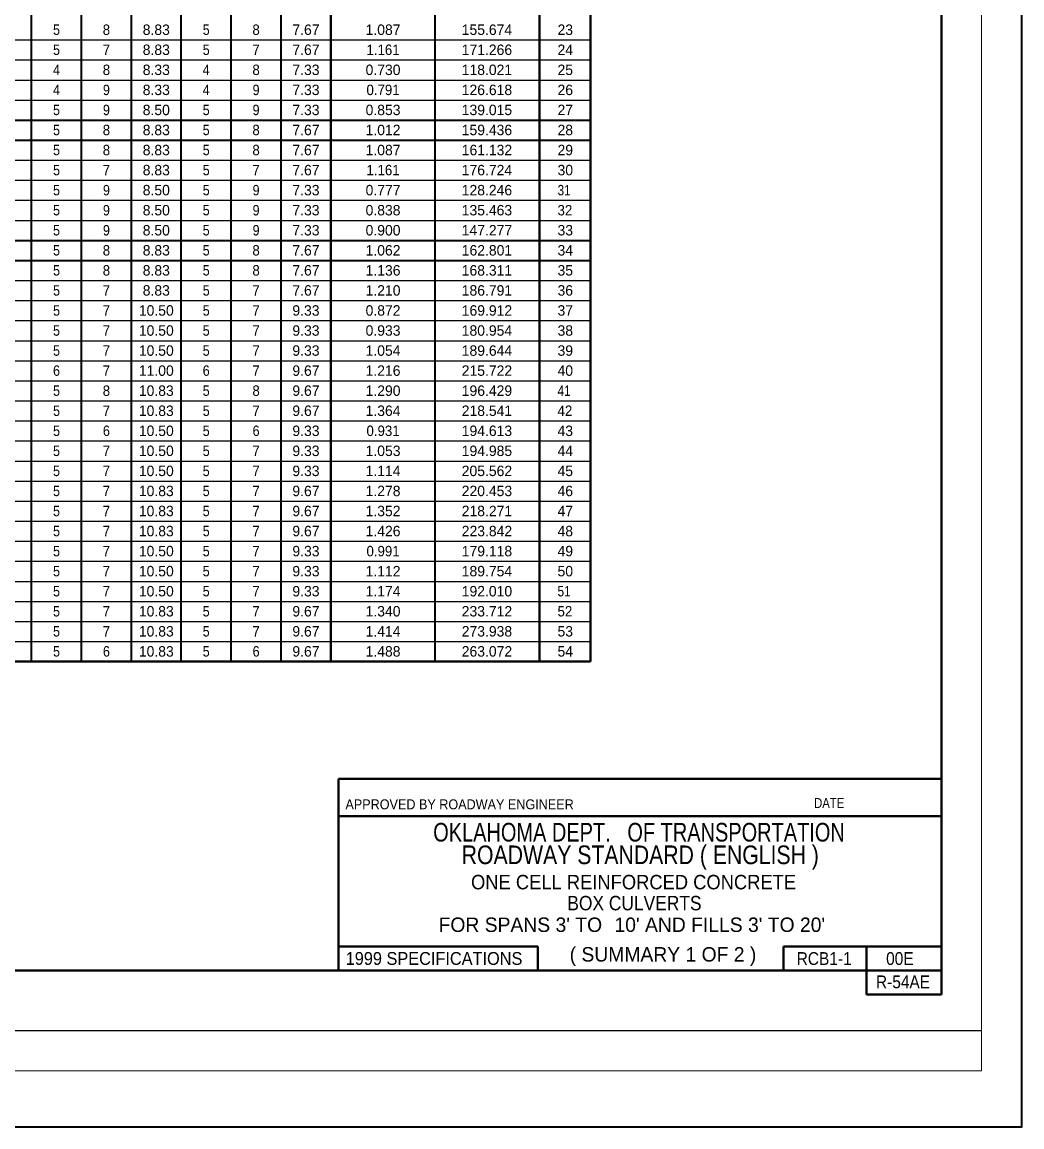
# Model space of a CAD drawing. Extents: x -66 to 305, y 432 to 707.
# Drawn here: x 179.9 to 304.5, y 432.4 to 570.2 of the extents above; entities that cross this region are included whole.
import ezdxf
from ezdxf.enums import TextEntityAlignment as Align

# ---------------------------------------------------------------- set-up
doc = ezdxf.new("R2010")
doc.units = 0
doc.header["$LTSCALE"] = 0.52
doc.layers.add('1', color=7, linetype='Continuous', lineweight=13)

msp = doc.modelspace()

# ---------------------------------------------------------------- linework, layer by layer
at = {"layer": '1'}
for p, q in [((299.4911, 439.4281), (299.4911, 669.4281)), ((-60.5089, 439.4281), (299.4911, 439.4281))]:
    msp.add_line(p, q, dxfattribs=at)
at = {"layer": '1', "lineweight": 40}
for p, q in [((294.4911, 451.9281), (294.4911, 656.9281)), ((250.7446, 490.4389), (250.7446, 647.9161)), ((218.3786, 490.4389), (218.3786, 641.4389)), ((244.3786, 490.4389), (244.3786, 625.4389)), ((-13.6839, 490.4389), (250.7446, 490.4389)), ((219.3123, 475.8212), (219.3123, 451.9281)), ((294.4911, 475.8212), (219.3123, 475.8212)), ((219.3123, 471.1737), (294.4911, 471.1737)), ((219.3123, 454.907), (244.1869, 454.907)), ((244.1869, 451.9281), (244.1869, 454.907)), ((274.8107, 451.9281), (274.8107, 454.907)), ((274.8107, 454.907), (294.4911, 454.907)), ((285.1382, 448.9493), (285.1382, 454.907)), ((-30.5089, 451.9281), (294.4911, 451.9281)), ((294.4911, 448.9493), (294.4911, 451.9281)), ((285.1382, 448.9493), (294.4911, 448.9493))]:
    msp.add_line(p, q, dxfattribs=at)
at = {"layer": '1', "lineweight": 35}
for p, q in [((181.0586, 490.4389), (181.0586, 625.4389)), ((187.2786, 490.4389), (187.2786, 625.4389)), ((193.4986, 490.4389), (193.4986, 625.4389)), ((199.7186, 490.4389), (199.7186, 625.4389)), ((205.9386, 490.4389), (205.9386, 625.4389)), ((212.1586, 490.4389), (212.1586, 625.4389)), ((218.3786, 490.4389), (218.3786, 625.4389)), ((231.3786, 490.4389), (231.3786, 625.4389)), ((4.9761, 557.9389), (250.7446, 557.9389)), ((4.9761, 555.4389), (250.7446, 555.4389)), ((4.9761, 542.9389), (250.7446, 542.9389)), ((4.9761, 540.4389), (250.7446, 540.4389))]:
    msp.add_line(p, q, dxfattribs=at)
at = {"layer": '1', "lineweight": 25}
for p, q in [((4.9761, 567.9389), (250.7446, 567.9389)), ((-13.6839, 565.4389), (250.7446, 565.4389)), ((4.9761, 562.9389), (250.7446, 562.9389)), ((4.9761, 560.4389), (250.7446, 560.4389)), ((4.9761, 552.9389), (250.7446, 552.9389)), ((-13.6839, 550.4389), (250.7446, 550.4389)), ((4.9761, 547.9389), (250.7446, 547.9389)), ((4.9761, 545.4389), (250.7446, 545.4389)), ((4.9761, 537.9389), (250.7446, 537.9389)), ((-13.6839, 535.4389), (250.7446, 535.4389)), ((4.9761, 532.9389), (250.7446, 532.9389)), ((4.9761, 530.4389), (250.7446, 530.4389)), ((4.9761, 527.9389), (250.7446, 527.9389)), ((4.9761, 527.9389), (244.3786, 527.9389)), ((4.9761, 525.4389), (250.7446, 525.4389)), ((4.9761, 522.9389), (250.7446, 522.9389)), ((-13.6839, 520.4389), (250.7446, 520.4389)), ((4.9761, 517.9389), (250.7446, 517.9389)), ((4.9761, 515.4389), (250.7446, 515.4389)), ((4.9761, 512.9389), (250.7446, 512.9389)), ((4.9761, 510.4389), (250.7446, 510.4389)), ((4.9761, 507.9389), (250.7446, 507.9389)), ((-13.6839, 505.4389), (250.7446, 505.4389)), ((4.9761, 502.9389), (250.7446, 502.9389)), ((4.9761, 500.4389), (250.7446, 500.4389)), ((4.9761, 497.9389), (250.7446, 497.9389)), ((4.9761, 495.4389), (250.7446, 495.4389)), ((4.9761, 492.9389), (250.7446, 492.9389)), ((-45.5089, 444.4281), (299.4911, 444.4281))]:
    msp.add_line(p, q, dxfattribs=at)
at = {"layer": '1', "lineweight": 35}
msp.add_lwpolyline([(-65.5417, 432.4247), (304.5261, 432.4247), (304.5261, 706.6509), (-65.5417, 706.6509)], close=True, dxfattribs=at)

# ---------------------------------------------------------------- texts
at = {"layer": '1'}
for s, height, width, p in [('5', 1.3, 0.9, (184.1685, 568.5598)), ('8', 1.3, 0.95, (190.3892, 568.5598)), ('5', 1.3, 0.9, (202.8285, 568.5598)), ('8', 1.3, 0.95, (209.0492, 568.5598)), ('5', 1.3, 0.9, (184.1685, 566.0598)), ('7', 1.3, 0.95, (190.3896, 566.0598)), ('5', 1.3, 0.9, (202.8285, 566.0598)), ('7', 1.3, 0.95, (209.0496, 566.0598)), ('1.161', 1.3, 0.95, (224.8787, 566.0598)), ('4', 1.3, 0.9, (184.1686, 563.5598)), ('8', 1.3, 0.95, (190.3892, 563.5598)), ('4', 1.3, 0.9, (202.8286, 563.5598)), ('8', 1.3, 0.95, (209.0492, 563.5598)), ('4', 1.3, 0.9, (184.1686, 561.0598)), ('9', 1.3, 0.9, (190.3894, 561.0598)), ('4', 1.3, 0.9, (202.8286, 561.0598)), ('9', 1.3, 0.9, (209.0494, 561.0598)), ('0.791', 1.3, 0.95, (224.8787, 561.0598)), ('5', 1.3, 0.9, (184.1685, 558.5598)), ('9', 1.3, 0.9, (190.3894, 558.5598)), ('5', 1.3, 0.9, (202.8285, 558.5598)), ('9', 1.3, 0.9, (209.0494, 558.5598)), ('5', 1.3, 0.9, (184.1685, 556.0598)), ('8', 1.3, 0.95, (190.3892, 556.0598)), ('5', 1.3, 0.9, (202.8285, 556.0598)), ('8', 1.3, 0.95, (209.0492, 556.0598)), ('5', 1.3, 0.9, (184.1685, 553.5598)), ('8', 1.3, 0.95, (190.3892, 553.5598)), ('5', 1.3, 0.9, (202.8285, 553.5598)), ('8', 1.3, 0.95, (209.0492, 553.5598)), ('5', 1.3, 0.9, (184.1685, 551.0598)), ('7', 1.3, 0.95, (190.3896, 551.0598)), ('5', 1.3, 0.9, (202.8285, 551.0598)), ('7', 1.3, 0.95, (209.0496, 551.0598)), ('1.161', 1.3, 0.95, (224.8787, 551.0598)), ('5', 1.3, 0.9, (184.1685, 548.5598)), ('9', 1.3, 0.9, (190.3894, 548.5598)), ('5', 1.3, 0.9, (202.8285, 548.5598)), ('9', 1.3, 0.9, (209.0494, 548.5598)), ('5', 1.3, 0.9, (184.1685, 546.0598)), ('9', 1.3, 0.9, (190.3894, 546.0598)), ('5', 1.3, 0.9, (202.8285, 546.0598)), ('9', 1.3, 0.9, (209.0494, 546.0598)), ('5', 1.3, 0.9, (184.1685, 543.5598)), ('9', 1.3, 0.9, (190.3894, 543.5598)), ('5', 1.3, 0.9, (202.8285, 543.5598)), ('9', 1.3, 0.9, (209.0494, 543.5598)), ('5', 1.3, 0.9, (184.1685, 541.0598)), ('8', 1.3, 0.95, (190.3892, 541.0598)), ('5', 1.3, 0.9, (202.8285, 541.0598)), ('8', 1.3, 0.95, (209.0492, 541.0598)), ('5', 1.3, 0.9, (184.1685, 538.5598)), ('8', 1.3, 0.95, (190.3892, 538.5598)), ('5', 1.3, 0.9, (202.8285, 538.5598)), ('8', 1.3, 0.95, (209.0492, 538.5598)), ('5', 1.3, 0.9, (184.1685, 536.0598)), ('7', 1.3, 0.95, (190.3896, 536.0598)), ('5', 1.3, 0.9, (202.8285, 536.0598)), ('7', 1.3, 0.95, (209.0496, 536.0598)), ('5', 1.3, 0.9, (184.1685, 533.5598)), ('7', 1.3, 0.95, (190.3896, 533.5598)), ('5', 1.3, 0.9, (202.8285, 533.5598)), ('7', 1.3, 0.95, (209.0496, 533.5598)), ('5', 1.3, 0.9, (184.1685, 531.0598)), ('7', 1.3, 0.95, (190.3896, 531.0598)), ('5', 1.3, 0.9, (202.8285, 531.0598)), ('7', 1.3, 0.95, (209.0496, 531.0598)), ('5', 1.3, 0.9, (184.1685, 528.5598)), ('7', 1.3, 0.95, (190.3896, 528.5598)), ('5', 1.3, 0.9, (202.8285, 528.5598)), ('7', 1.3, 0.95, (209.0496, 528.5598)), ('6', 1.3, 0.9, (184.1685, 526.0598)), ('7', 1.3, 0.95, (190.3896, 526.0598)), ('6', 1.3, 0.9, (202.8285, 526.0598)), ('7', 1.3, 0.95, (209.0496, 526.0598)), ('5', 1.3, 0.9, (184.1685, 523.5598)), ('8', 1.3, 0.95, (190.3892, 523.5598)), ('5', 1.3, 0.9, (202.8285, 523.5598)), ('8', 1.3, 0.95, (209.0492, 523.5598)), ('5', 1.3, 0.9, (184.1685, 521.0598)), ('7', 1.3, 0.95, (190.3896, 521.0598)), ('5', 1.3, 0.9, (202.8285, 521.0598)), ('7', 1.3, 0.95, (209.0496, 521.0598)), ('5', 1.3, 0.9, (184.1685, 518.5598)), ('6', 1.3, 0.9, (190.3885, 518.5598)), ('5', 1.3, 0.9, (202.8285, 518.5598)), ('6', 1.3, 0.9, (209.0485, 518.5598)), ('0.931', 1.3, 0.95, (224.8787, 518.5598)), ('5', 1.3, 0.9, (184.1685, 516.0598)), ('7', 1.3, 0.95, (190.3896, 516.0598)), ('5', 1.3, 0.9, (202.8285, 516.0598)), ('7', 1.3, 0.95, (209.0496, 516.0598)), ('5', 1.3, 0.9, (184.1685, 513.5598)), ('7', 1.3, 0.95, (190.3896, 513.5598)), ('5', 1.3, 0.9, (202.8285, 513.5598)), ('7', 1.3, 0.95, (209.0496, 513.5598)), ('5', 1.3, 0.9, (184.1685, 511.0598)), ('7', 1.3, 0.95, (190.3896, 511.0598)), ('5', 1.3, 0.9, (202.8285, 511.0598)), ('7', 1.3, 0.95, (209.0496, 511.0598)), ('5', 1.3, 0.9, (184.1685, 508.5598)), ('7', 1.3, 0.95, (190.3896, 508.5598)), ('5', 1.3, 0.9, (202.8285, 508.5598)), ('7', 1.3, 0.95, (209.0496, 508.5598)), ('5', 1.3, 0.9, (184.1685, 506.0598)), ('7', 1.3, 0.95, (190.3896, 506.0598)), ('5', 1.3, 0.9, (202.8285, 506.0598)), ('7', 1.3, 0.95, (209.0496, 506.0598)), ('5', 1.3, 0.9, (184.1685, 503.5598)), ('7', 1.3, 0.95, (190.3896, 503.5598)), ('5', 1.3, 0.9, (202.8285, 503.5598)), ('7', 1.3, 0.95, (209.0496, 503.5598)), ('0.991', 1.3, 0.95, (224.8787, 503.5598)), ('5', 1.3, 0.9, (184.1685, 501.0598)), ('7', 1.3, 0.95, (190.3896, 501.0598)), ('5', 1.3, 0.9, (202.8285, 501.0598)), ('7', 1.3, 0.95, (209.0496, 501.0598)), ('5', 1.3, 0.9, (184.1685, 498.5598)), ('7', 1.3, 0.95, (190.3896, 498.5598)), ('5', 1.3, 0.9, (202.8285, 498.5598)), ('7', 1.3, 0.95, (209.0496, 498.5598)), ('5', 1.3, 0.9, (184.1685, 496.0598)), ('7', 1.3, 0.95, (190.3896, 496.0598)), ('5', 1.3, 0.9, (202.8285, 496.0598)), ('7', 1.3, 0.95, (209.0496, 496.0598)), ('5', 1.3, 0.9, (184.1685, 493.5598)), ('7', 1.3, 0.95, (190.3896, 493.5598)), ('5', 1.3, 0.9, (202.8285, 493.5598)), ('7', 1.3, 0.95, (209.0496, 493.5598)), ('5', 1.3, 0.9, (184.1685, 491.0598)), ('6', 1.3, 0.9, (190.3885, 491.0598)), ('5', 1.3, 0.9, (202.8285, 491.0598)), ('6', 1.3, 0.9, (209.0485, 491.0598)), ('ONE CELL REINFORCED CONCRETE', 1.8, 0.95, (256.1111, 462.0426)), ('BOX CULVERTS', 1.8, 0.9, (256.2197, 459.4254))]:
    msp.add_text(s, height=height, dxfattribs=dict(at, width=width)).set_placement(p, align=Align.CENTER)
for s, height, p in [('8.83', 1.3, (196.6085, 568.5598)), ('7.67', 1.3, (215.2686, 568.5598)), ('1.087', 1.3, (224.8792, 568.5598)), ('155.674', 1.3, (237.8306, 568.5602)), ('8.83', 1.3, (196.6085, 566.0598)), ('7.67', 1.3, (215.2686, 566.0598)), ('171.266', 1.3, (237.8306, 566.0602)), ('8.33', 1.3, (196.6085, 563.5598)), ('7.33', 1.3, (215.2685, 563.5598)), ('0.730', 1.3, (224.8784, 563.5598)), ('118.021', 1.3, (237.8306, 563.5602)), ('8.33', 1.3, (196.6085, 561.0598)), ('7.33', 1.3, (215.2685, 561.0598)), ('126.618', 1.3, (237.8306, 561.0602)), ('8.50', 1.3, (196.6086, 558.5598)), ('7.33', 1.3, (215.2685, 558.5598)), ('0.853', 1.3, (224.879, 558.5598)), ('139.015', 1.3, (237.8305, 558.5602)), ('8.83', 1.3, (196.6085, 556.0598)), ('7.67', 1.3, (215.2686, 556.0598)), ('1.012', 1.3, (224.8784, 556.0598)), ('159.436', 1.3, (237.8306, 556.0602)), ('8.83', 1.3, (196.6085, 553.5598)), ('7.67', 1.3, (215.2686, 553.5598)), ('1.087', 1.3, (224.8792, 553.5598)), ('161.132', 1.3, (237.8306, 553.5602)), ('8.83', 1.3, (196.6085, 551.0598)), ('7.67', 1.3, (215.2686, 551.0598)), ('176.724', 1.3, (237.8306, 551.0602)), ('8.50', 1.3, (196.6086, 548.5598)), ('7.33', 1.3, (215.2685, 548.5598)), ('0.777', 1.3, (224.8792, 548.5598)), ('128.246', 1.3, (237.8306, 548.5602)), ('8.50', 1.3, (196.6086, 546.0598)), ('7.33', 1.3, (215.2685, 546.0598)), ('0.838', 1.3, (224.8787, 546.0598)), ('135.463', 1.3, (237.8306, 546.0602)), ('8.50', 1.3, (196.6086, 543.5598)), ('7.33', 1.3, (215.2685, 543.5598)), ('0.900', 1.3, (224.8784, 543.5598)), ('147.277', 1.3, (237.8306, 543.5602)), ('8.83', 1.3, (196.6085, 541.0598)), ('7.67', 1.3, (215.2686, 541.0598)), ('1.062', 1.3, (224.8784, 541.0598)), ('162.801', 1.3, (237.8306, 541.0602)), ('8.83', 1.3, (196.6085, 538.5598)), ('7.67', 1.3, (215.2686, 538.5598)), ('1.136', 1.3, (224.878, 538.5598)), ('168.311', 1.3, (237.8306, 538.5602)), ('8.83', 1.3, (196.6085, 536.0598)), ('7.67', 1.3, (215.2686, 536.0598)), ('1.210', 1.3, (224.8784, 536.0598)), ('186.791', 1.3, (237.8306, 536.0602)), ('10.50', 1.3, (196.6084, 533.5598)), ('9.33', 1.3, (215.2685, 533.5598)), ('0.872', 1.3, (224.8784, 533.5598)), ('169.912', 1.3, (237.8306, 533.5602)), ('10.50', 1.3, (196.6084, 531.0598)), ('9.33', 1.3, (215.2685, 531.0598)), ('0.933', 1.3, (224.879, 531.0598)), ('180.954', 1.3, (237.8306, 531.0602)), ('10.50', 1.3, (196.6084, 528.5598)), ('9.33', 1.3, (215.2685, 528.5598)), ('1.054', 1.3, (224.8782, 528.5598)), ('189.644', 1.3, (237.8306, 528.5602)), ('11.00', 1.3, (196.6084, 526.0598)), ('9.67', 1.3, (215.2686, 526.0598)), ('1.216', 1.3, (224.878, 526.0598)), ('215.722', 1.3, (237.8306, 526.0602)), ('10.83', 1.3, (196.609, 523.5598)), ('9.67', 1.3, (215.2686, 523.5598)), ('1.290', 1.3, (224.8784, 523.5598)), ('196.429', 1.3, (237.8306, 523.5602)), ('10.83', 1.3, (196.609, 521.0598)), ('9.67', 1.3, (215.2686, 521.0598)), ('1.364', 1.3, (224.8782, 521.0598)), ('218.541', 1.3, (237.8306, 521.0602)), ('10.50', 1.3, (196.6084, 518.5598)), ('9.33', 1.3, (215.2685, 518.5598)), ('194.613', 1.3, (237.8306, 518.5602)), ('10.50', 1.3, (196.6084, 516.0598)), ('9.33', 1.3, (215.2685, 516.0598)), ('1.053', 1.3, (224.879, 516.0598)), ('194.985', 1.3, (237.8305, 516.0602)), ('10.50', 1.3, (196.6084, 513.5598)), ('9.33', 1.3, (215.2685, 513.5598)), ('1.114', 1.3, (224.8782, 513.5598)), ('205.562', 1.3, (237.8306, 513.5602)), ('10.83', 1.3, (196.609, 511.0598)), ('9.67', 1.3, (215.2686, 511.0598)), ('1.278', 1.3, (224.8787, 511.0598)), ('220.453', 1.3, (237.8306, 511.0602)), ('10.83', 1.3, (196.609, 508.5598)), ('9.67', 1.3, (215.2686, 508.5598)), ('1.352', 1.3, (224.8784, 508.5598)), ('218.271', 1.3, (237.8306, 508.5602)), ('10.83', 1.3, (196.609, 506.0598)), ('9.67', 1.3, (215.2686, 506.0598)), ('1.426', 1.3, (224.878, 506.0598)), ('223.842', 1.3, (237.8306, 506.0602)), ('10.50', 1.3, (196.6084, 503.5598)), ('9.33', 1.3, (215.2685, 503.5598)), ('179.118', 1.3, (237.8306, 503.5602)), ('10.50', 1.3, (196.6084, 501.0598)), ('9.33', 1.3, (215.2685, 501.0598)), ('1.112', 1.3, (224.8784, 501.0598)), ('189.754', 1.3, (237.8306, 501.0602)), ('10.50', 1.3, (196.6084, 498.5598)), ('9.33', 1.3, (215.2685, 498.5598)), ('1.174', 1.3, (224.8782, 498.5598)), ('192.010', 1.3, (237.8306, 498.5602)), ('10.83', 1.3, (196.609, 496.0598)), ('9.67', 1.3, (215.2686, 496.0598)), ('1.340', 1.3, (224.8784, 496.0598)), ('233.712', 1.3, (237.8306, 496.0602)), ('10.83', 1.3, (196.609, 493.5598)), ('9.67', 1.3, (215.2686, 493.5598)), ('1.414', 1.3, (224.8782, 493.5598)), ('273.938', 1.3, (237.8306, 493.5602)), ('10.83', 1.3, (196.609, 491.0598)), ('9.67', 1.3, (215.2686, 491.0598)), ('1.488', 1.3, (224.8787, 491.0598)), ('263.072', 1.3, (237.8306, 491.0602)), ("FOR SPANS 3' TO", 1.8, (241.9957, 456.7297)), ("10' AND FILLS 3' TO 20'", 1.8, (266.8611, 456.7297)), ('( SUMMARY 1 OF 2 )', 1.8, (259.7763, 453.038))]:
    msp.add_text(s, height=height, dxfattribs=at).set_placement(p, align=Align.CENTER)
for s, p in [('23', (246.6309, 568.5598)), ('24', (246.6309, 566.0598)), ('25', (246.6309, 563.5598)), ('26', (246.6309, 561.0598)), ('27', (246.6309, 558.5598)), ('28', (246.6309, 556.0598)), ('29', (246.6309, 553.5598)), ('30', (246.6309, 551.0598)), ('33', (246.6309, 543.5598)), ('34', (246.6309, 541.0598)), ('35', (246.6309, 538.5598)), ('36', (246.6309, 536.0598)), ('37', (246.6309, 533.5598)), ('38', (246.6309, 531.0598)), ('39', (246.6309, 528.5598)), ('40', (246.6309, 526.0598)), ('43', (246.6309, 518.5598)), ('44', (246.6309, 516.0598)), ('45', (246.6309, 513.5598)), ('46', (246.6309, 511.0598)), ('47', (246.6309, 508.5598)), ('48', (246.6309, 506.0598)), ('49', (246.6309, 503.5598)), ('50', (246.6309, 501.0598)), ('53', (246.6309, 493.5598)), ('54', (246.6309, 491.0598))]:
    msp.add_text(s, height=1.3, dxfattribs=at).set_placement(p)
for s, height, width, p in [('31', 1.3, 0.85, (246.6309, 548.5598)), ('32', 1.3, 0.95, (246.6309, 546.0598)), ('41', 1.3, 0.85, (246.6309, 523.5598)), ('42', 1.3, 0.95, (246.6309, 521.0598)), ('51', 1.3, 0.85, (246.6309, 498.5598)), ('52', 1.3, 0.95, (246.6309, 496.0598)), ('APPROVED BY ROADWAY ENGINEER', 1.237, 0.95, (220.1873, 472.0211)), ('DATE', 1.237, 0.85, (278.6262, 472.1859)), ('OKLAHOMA DEPT.   OF TRANSPORTATION', 2.327, 0.8, (231.1304, 468.0007)), ('ROADWAY STANDARD ( ENGLISH )', 2.327, 0.85, (234.6863, 465.1822)), ('1999 SPECIFICATIONS', 1.6, 0.95, (220.2207, 452.624)), ('RCB1-1', 1.6, 0.9, (276.4471, 452.6116)), ('00E', 1.6, 0.9, (287.5979, 452.613)), ('R-54AE', 1.6, 0.9, (286.3341, 449.7047))]:
    msp.add_text(s, height=height, dxfattribs=dict(at, width=width)).set_placement(p)

doc.saveas('drawing.dxf')
